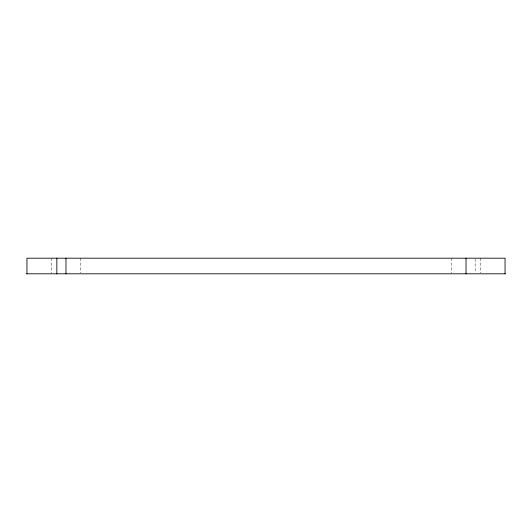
<?xml version="1.0" encoding="UTF-8"?>
<svg xmlns="http://www.w3.org/2000/svg" width="532" height="532" viewBox="0 0 532 532"><rect width="100%" height="100%" fill="white"/><g stroke="black" fill="none" stroke-linecap="round" stroke-linejoin="round"><path stroke-width="0.4" stroke-dasharray="2.66 2" d="M480.622 258.193L480.596 272.983M475.156 259.018L475.156 272.983M451.429 258.193L451.462 272.983M80.598 258.193L80.611 272.983M51.345 258.193L51.338 272.983"/><path stroke-width="0.8" d="M26.6 273.807L505.4 273.807M505.054 273.807L505.054 258.193L26.946 258.193L26.946 273.807M466.025 258.193L466.025 273.807M65.975 258.193L65.975 273.807M56.844 258.193L56.844 273.807"/></g></svg>
